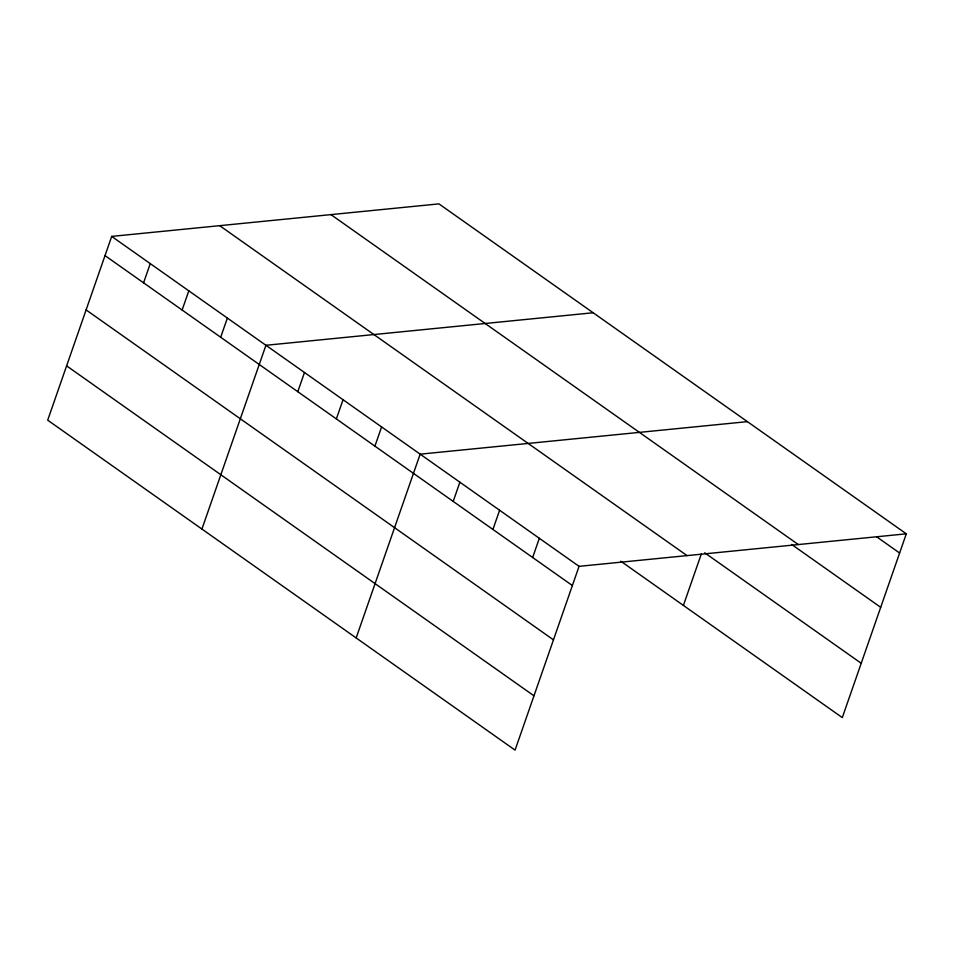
<?xml version="1.0" encoding="UTF-8"?>
<svg xmlns="http://www.w3.org/2000/svg" width="954" height="954" viewBox="0 0 954 954"><rect width="100%" height="100%" fill="white"/><g stroke="black" fill="none" stroke-linecap="round" stroke-linejoin="round"><path stroke-width="1.43" d="M906.3 533.823L438.935 203.882L111.701 236.401L47.7 420.177L515.065 750.118L579.066 566.342L906.3 533.823L842.299 717.599L620.744 561.179M143.577 282.813L150.255 263.626M182.131 310.038L188.809 290.839M220.684 337.263L227.374 318.064M201.926 529.065L265.927 345.288L593.161 312.757M297.803 391.7L304.481 372.501M336.357 418.913L343.046 399.726M374.922 446.138L381.6 426.939M356.164 637.94L420.154 454.164L747.399 421.644M453.198 501.399L459.888 482.211M492.932 529.446L499.61 510.259M532.654 557.494L539.332 538.294M683.398 605.42L701.345 553.892M876.738 536.863L899.61 553.01M330.943 214.614L798.307 544.555M791.617 544.436L880.697 607.328M704.72 552.807L861.212 663.28M219.682 225.669L687.047 555.61M111.701 236.401L579.066 566.342M105.012 255.6L572.376 585.541M86.099 309.907L553.463 639.848M66.613 365.871L533.978 695.812"/></g></svg>
